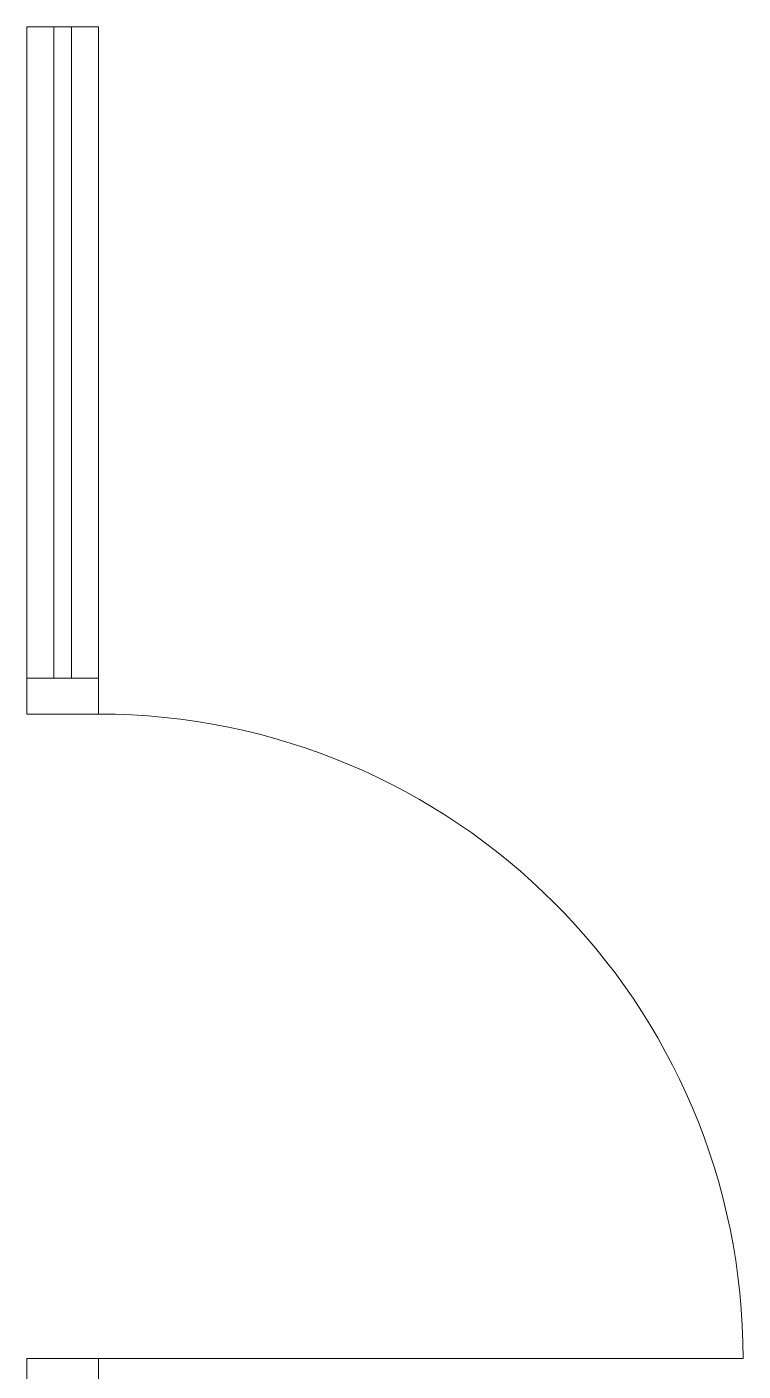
# Model space of a CAD drawing. Header units: inches. Extents: x -1551 to 2054, y 9767 to 12269.
# Drawn here: x 592.9 to 632.9, y 11285.6 to 11360.7 of the extents above; entities that cross this region are included whole.
import ezdxf

# ---------------------------------------------------------------- set-up
doc = ezdxf.new("R2010")
doc.units = ezdxf.units.IN
doc.header["$MEASUREMENT"] = 0
for name, color, linetype, lineweight in [('A-DOOR', 31, 'Continuous', 9), ('A-GLAZ-CURT', 52, 'Continuous', 9), ('A-GLAZ-CWMG', 51, 'Continuous', 9)]:
    doc.layers.add(name, color=color, linetype=linetype, lineweight=lineweight)

# ---------------------------------------------------------------- blocks, each defined once
blk = doc.blocks.new('System Panel - SINGLE PANE - SAFETY GLAZING-2183546-KEY PLAN - 1ST FLOOR')
at = {"layer": 'A-GLAZ-CURT'}
for p, q in [((18.1875, 0.5), (-18.1875, 0.5)), ((-18.1875, 0.5), (-18.1875, -0.5)), ((18.1875, -0.5), (18.1875, 0.5)), ((-18.1875, -0.5), (18.1875, -0.5))]:
    blk.add_line(p, q, dxfattribs=at)
blk = doc.blocks.new('STOREFRONT DOOR - WOOD STILE W_ GLASS INSET-2189325-KEY PLAN - 1ST FLOOR')
at = {"layer": 'A-DOOR'}
blk.add_line((-18, -2), (-18, -38), dxfattribs=at)
blk.add_arc((-18, -2), 36, 270, 360, dxfattribs=at)
blk = doc.blocks.new('Rectangular Mullion - 2_ x 4_ - INTERIOR-V17-KEY PLAN - 1ST FLOOR')
at = {"layer": 'A-GLAZ-CWMG'}
for p, q in [((-3371.874, 11360.68), (-3370.374, 11360.68)), ((-3371.874, 11324.305), (-3371.874, 11360.68)), ((-3369.374, 11360.68), (-3367.874, 11360.68)), ((-3367.874, 11324.305), (-3367.874, 11360.68))]:
    blk.add_line(p, q, dxfattribs=at)
blk = doc.blocks.new('Rectangular Mullion - 2_ x 4_ - INTERIOR-2183540-KEY PLAN - 1ST FLOOR')
at = {"layer": 'A-GLAZ-CWMG'}
for p, q in [((-1, 2), (1, 2)), ((-1, -2), (-1, 2)), ((1, 2), (1, -2)), ((1, -2), (-1, -2))]:
    blk.add_line(p, q, dxfattribs=at)

msp = doc.modelspace()

# ---------------------------------------------------------------- block references
at = {"layer": 'A-DOOR', "rotation": 89.99999999999955}
msp.add_blockref('STOREFRONT DOOR - WOOD STILE W_ GLASS INSET-2189325-KEY PLAN - 1ST FLOOR', (594.906, 11304.305), dxfattribs=at)
at = {"layer": 'A-GLAZ-CURT', "rotation": 269.9999999999995}
msp.add_blockref('System Panel - SINGLE PANE - SAFETY GLAZING-2183546-KEY PLAN - 1ST FLOOR', (594.906, 11342.492), dxfattribs=at)
at = {"layer": 'A-GLAZ-CWMG'}
msp.add_blockref('Rectangular Mullion - 2_ x 4_ - INTERIOR-V17-KEY PLAN - 1ST FLOOR', (3964.779, 0), dxfattribs=at)
at = {"layer": 'A-GLAZ-CWMG', "extrusion": (0, 0, -1), "rotation": 270.0000000000005}
for p in [(-594.906, 11323.305), (-594.906, 11285.305)]:
    msp.add_blockref('Rectangular Mullion - 2_ x 4_ - INTERIOR-2183540-KEY PLAN - 1ST FLOOR', p, dxfattribs=at)

doc.saveas('drawing.dxf')
